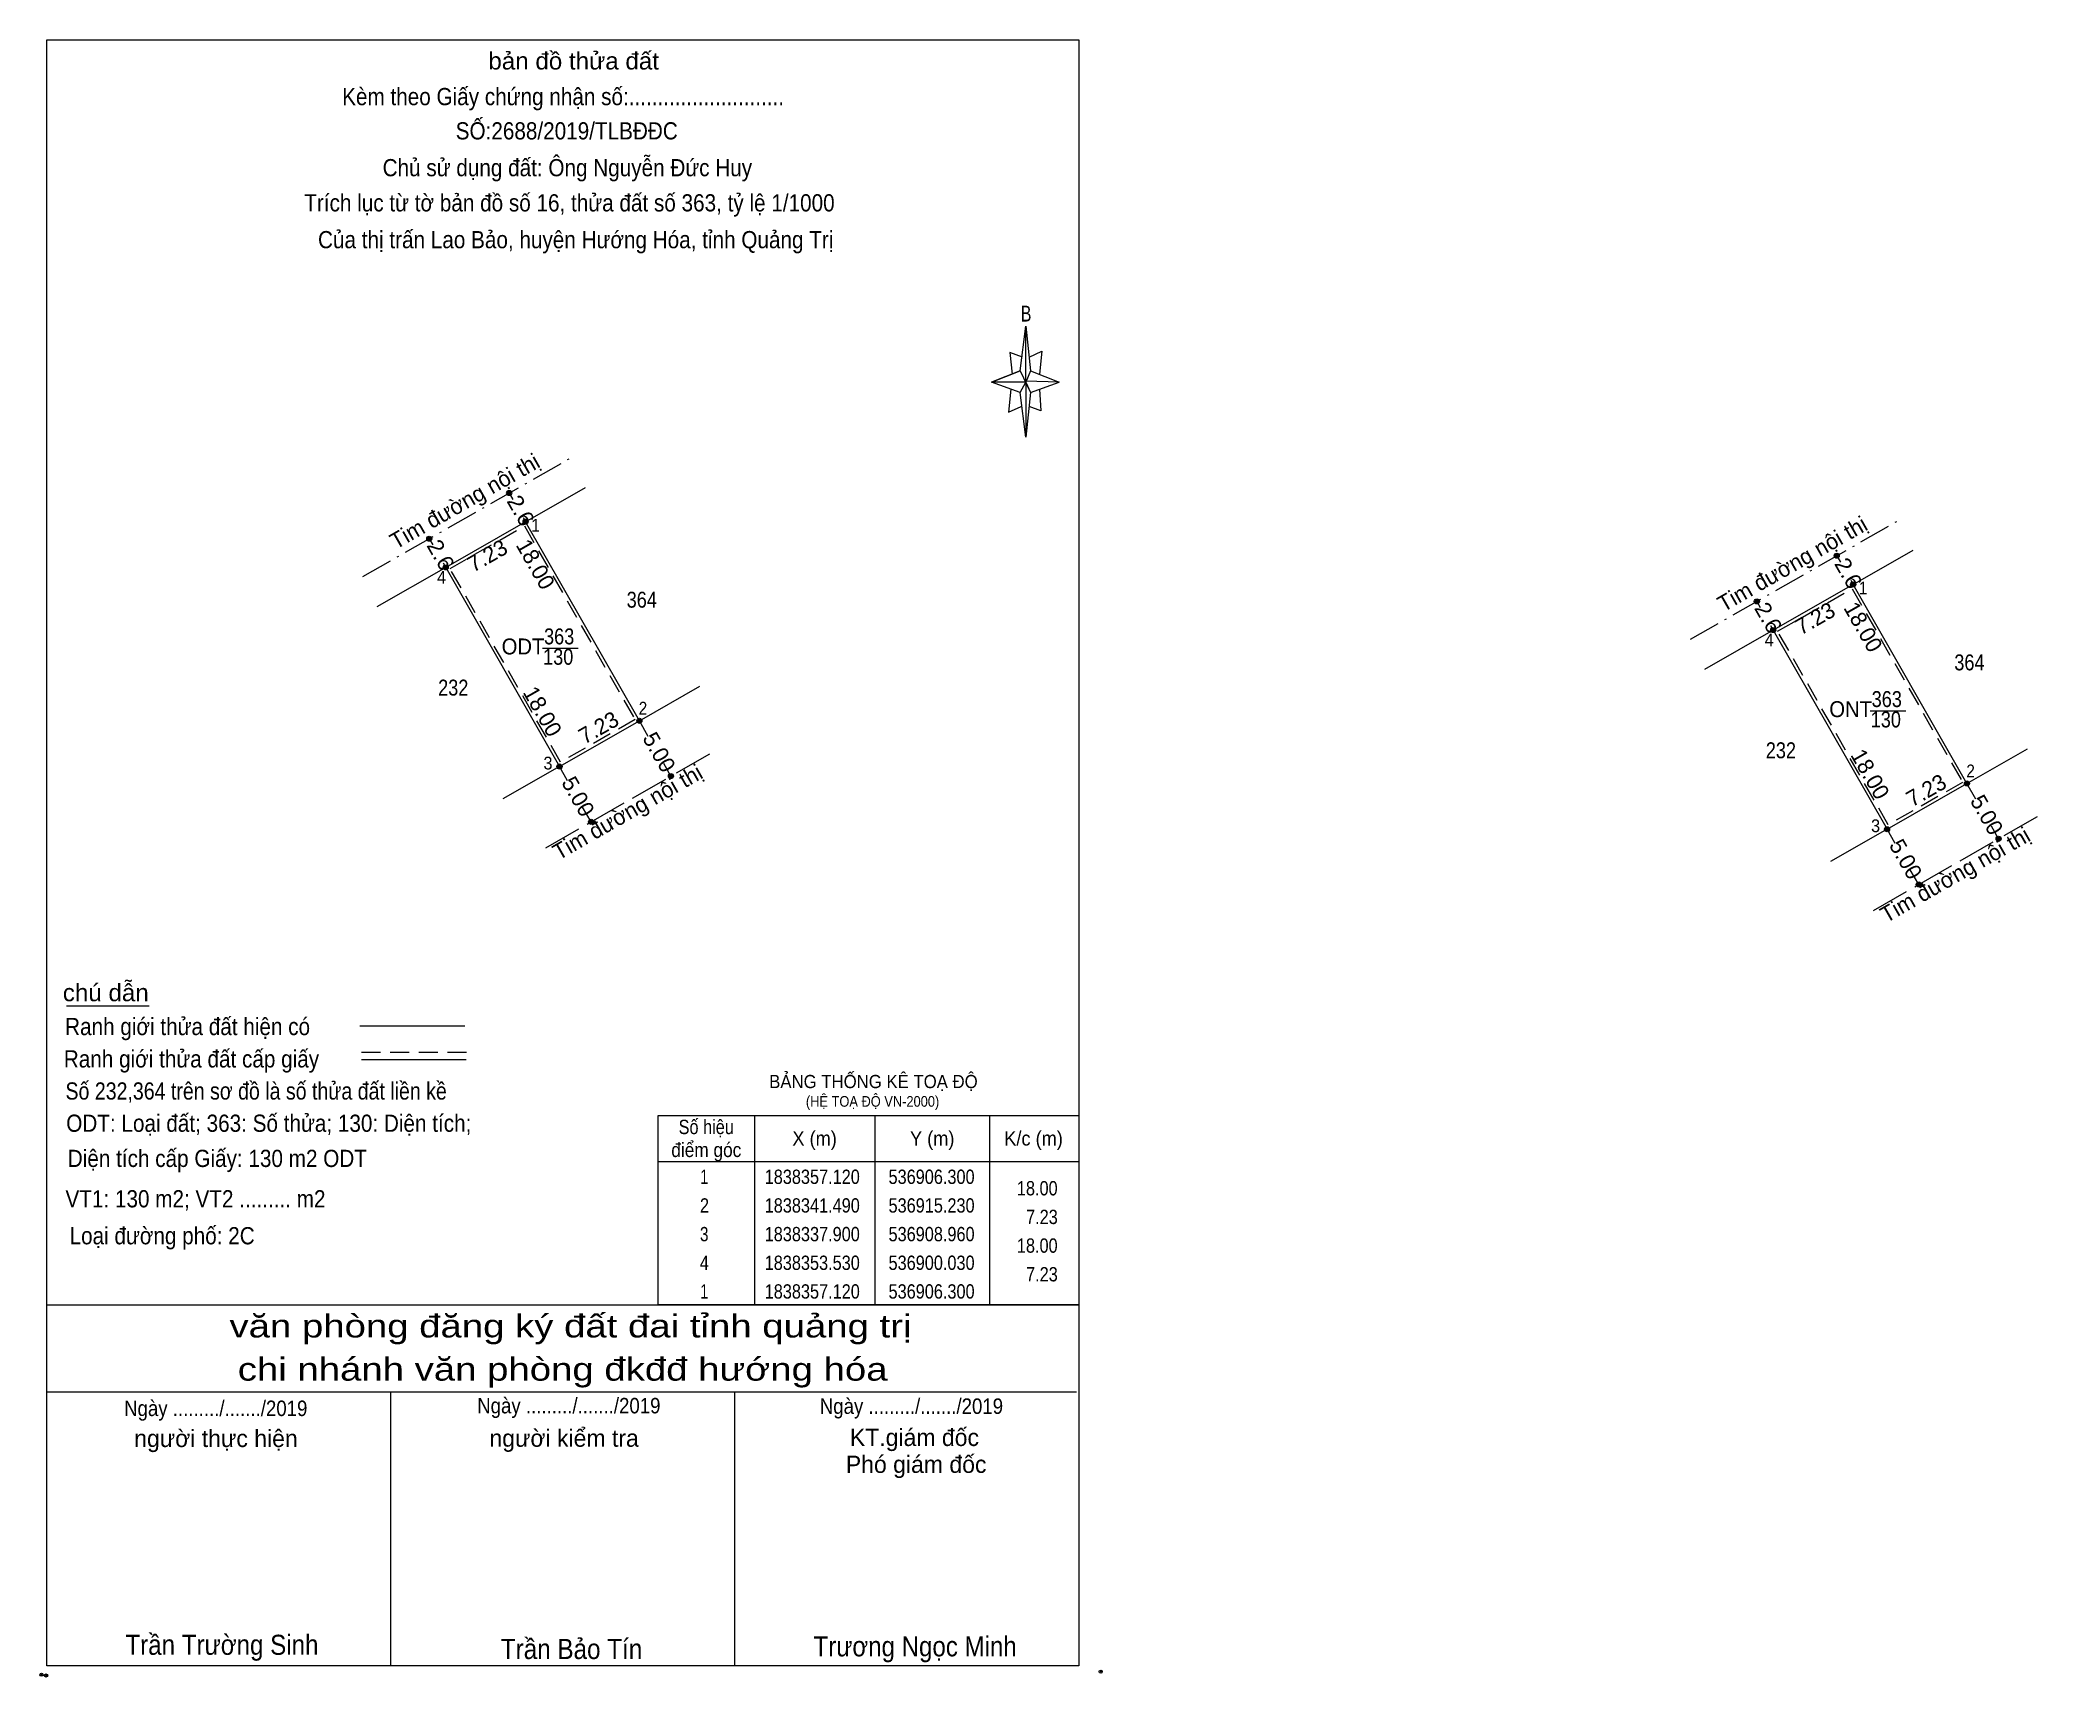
# Model space of a CAD drawing. Header units: metres. Extents: x 536764 to 536921, y 1838271 to 1838400.
import ezdxf
from ezdxf.enums import TextEntityAlignment as Align

# ---------------------------------------------------------------- set-up
doc = ezdxf.new("R2010")
doc.units = ezdxf.units.M
doc.header["$LTSCALE"] = 0.5
doc.header["$PDMODE"] = 32
doc.header["$PDSIZE"] = 0.25
for name, pattern in [('DOT_DASHED', [7.7, 5, -1.2, 0.3, -1.2]), ('LONG_DASHED', [7.5, 6, -1.5]), ('MEDIUM_DASHED', [4.5, 3, -1.5])]:
    doc.linetypes.add(name, pattern=pattern)
for name, color, linetype, lineweight in [('1', 7, 'MEDIUM_DASHED', 13), ('10', 7, 'Continuous', 13), ('17', 7, 'Continuous', 13), ('5', 7, 'Continuous', 13), ('51', 7, 'DOT_DASHED', 13), ('6', 7, 'Continuous', 13), ('63', 7, 'Continuous', 13)]:
    doc.layers.add(name, color=color, linetype=linetype, lineweight=lineweight)

msp = doc.modelspace()

# ---------------------------------------------------------------- hatches: boundary and pattern name
at = {"layer": '63'}
for points in [[(536801.01, 1838364.29, 1), (536800.61, 1838364.29, 1)], [(536802.3, 1838362.04, 1), (536801.9, 1838362.04, 1)], [(536794.74, 1838360.7, 1), (536794.34, 1838360.7, 1)], [(536905.21, 1838359.37, 1), (536904.81, 1838359.37, 1)], [(536796.03, 1838358.45, 1), (536795.63, 1838358.45, 1)], [(536906.5, 1838357.12, 1), (536906.1, 1838357.12, 1)], [(536898.94, 1838355.78, 1), (536898.54, 1838355.78, 1)], [(536900.23, 1838353.53, 1), (536899.83, 1838353.53, 1)], [(536811.23, 1838346.41, 1), (536810.83, 1838346.41, 1)], [(536804.96, 1838342.82, 1), (536804.56, 1838342.82, 1)], [(536813.71, 1838342.07, 1), (536813.31, 1838342.07, 1)], [(536915.43, 1838341.49, 1), (536915.03, 1838341.49, 1)], [(536807.44, 1838338.48, 1), (536807.04, 1838338.48, 1)], [(536909.16, 1838337.9, 1), (536908.76, 1838337.9, 1)], [(536917.91, 1838337.15, 1), (536917.51, 1838337.15, 1)], [(536911.64, 1838333.56, 1), (536911.24, 1838333.56, 1)]]:
    msp.add_hatch(color=256, dxfattribs=at).paths.add_polyline_path(points)

# ---------------------------------------------------------------- linework, layer by layer
at = {"layer": '1'}
for points in [[(536802.01, 1838361.7), (536810.69, 1838346.5), (536804.85, 1838343.16), (536796.17, 1838358.36)], [(536906.21, 1838356.78), (536914.89, 1838341.58), (536909.05, 1838338.24), (536900.37, 1838353.44)]]:
    msp.add_lwpolyline(points, close=True, dxfattribs=at)
at = {"layer": '10'}
for p, q in [((536800.81, 1838364.29), (536801.11, 1838363.77)), ((536802.1, 1838362.04), (536806.81, 1838364.73)), ((536801.91, 1838362.36), (536802.1, 1838362.04)), ((536794.54, 1838360.7), (536794.81, 1838360.23)), ((536795.62, 1838358.81), (536795.83, 1838358.45)), ((536905.01, 1838359.37), (536905.31, 1838358.85)), ((536906.3, 1838357.12), (536911.01, 1838359.81)), ((536795.83, 1838358.45), (536790.42, 1838355.36)), ((536906.11, 1838357.44), (536906.3, 1838357.12)), ((536898.74, 1838355.78), (536899.01, 1838355.31)), ((536900.03, 1838353.53), (536894.62, 1838350.44)), ((536899.82, 1838353.89), (536900.03, 1838353.53)), ((536811.03, 1838346.41), (536815.77, 1838349.12)), ((536811.73, 1838345.18), (536811.03, 1838346.41)), ((536813.51, 1838342.07), (536812.95, 1838343.05)), ((536915.23, 1838341.49), (536919.97, 1838344.2)), ((536804.76, 1838342.82), (536800.31, 1838340.28)), ((536805.4, 1838341.7), (536804.76, 1838342.82)), ((536915.93, 1838340.26), (536915.23, 1838341.49)), ((536807.24, 1838338.48), (536806.58, 1838339.64)), ((536908.96, 1838337.9), (536904.51, 1838335.36)), ((536909.6, 1838336.78), (536908.96, 1838337.9)), ((536917.71, 1838337.15), (536917.15, 1838338.13)), ((536911.44, 1838333.56), (536910.78, 1838334.72))]:
    msp.add_line(p, q, dxfattribs=at)
at = {"layer": '10', "linetype": 'LONG_DASHED'}
for p, q in [((536816.53, 1838343.8), (536813.51, 1838342.07)), ((536807.24, 1838338.48), (536813.51, 1838342.07)), ((536803.69, 1838336.44), (536807.24, 1838338.48)), ((536920.73, 1838338.88), (536917.71, 1838337.15)), ((536911.44, 1838333.56), (536917.71, 1838337.15)), ((536907.89, 1838331.52), (536911.44, 1838333.56))]:
    msp.add_line(p, q, dxfattribs=at)
at = {"layer": '17'}
msp.add_line((536766.06, 1838324.04), (536772.57, 1838324.04), dxfattribs=at)
at = {"layer": '5'}
for p, q in [((536840.91, 1838373.88), (536841.36, 1838377.39)), ((536840.91, 1838372.17), (536838.66, 1838372.98)), ((536841.72, 1838373.88), (536843.97, 1838372.98)), ((536841.72, 1838372.17), (536841.36, 1838368.66)), ((536842.44, 1838372.44), (536842.53, 1838370.73)), ((536842.53, 1838370.73), (536841.63, 1838371.09)), ((536764.53, 1838300.58), (536845.53, 1838300.58)), ((536764.53, 1838293.74), (536845.35, 1838293.74)), ((536764.53, 1838293.74), (536845.35, 1838293.74)), ((536764.53, 1838293.74), (536845.35, 1838293.74)), ((536791.53, 1838272.23), (536791.53, 1838293.74)), ((536818.53, 1838272.23), (536818.53, 1838293.74))]:
    msp.add_line(p, q, dxfattribs=at)
for points in [[(536764.53, 1838399.85), (536845.53, 1838399.85), (536845.53, 1838272.23), (536764.53, 1838272.23)], [(536841.36, 1838377.39), (536841.72, 1838373.88), (536841.36, 1838372.98)], [(536841.36, 1838372.98), (536838.66, 1838372.98), (536840.91, 1838373.88), (536841.72, 1838372.17), (536843.97, 1838372.98), (536841.36, 1838373.07)], [(536841.36, 1838372.98), (536841.36, 1838368.66), (536840.91, 1838372.17)]]:
    msp.add_lwpolyline(points, close=True, dxfattribs=at)
for points in [[(536841.09, 1838374.96), (536840.1, 1838375.32), (536840.28, 1838373.61)], [(536841.63, 1838374.96), (536842.62, 1838375.41), (536842.44, 1838373.61)], [(536841.36, 1838372.98), (536840.91, 1838373.88), (536838.66, 1838372.98)], [(536841.36, 1838372.98), (536841.72, 1838372.17), (536843.97, 1838372.98)], [(536840.19, 1838372.44), (536840.01, 1838370.64), (536841, 1838371.09)], [(536845.53, 1838272.23), (536764.53, 1838272.23), (536764.53, 1838293.74)]]:
    msp.add_lwpolyline(points, dxfattribs=at)
for p in [(536764.11, 1838271.54), (536764.47, 1838271.48)]:
    msp.add_point(p, dxfattribs=at)
at = {"layer": '51'}
for p, q in [((536789.34, 1838357.73), (536805.56, 1838367)), ((536893.54, 1838352.81), (536909.76, 1838362.08))]:
    msp.add_line(p, q, dxfattribs=at)
at = {"layer": '6'}
for p, q in [((536789.1, 1838322.47), (536797.32, 1838322.47)), ((536789.22, 1838319.83), (536797.45, 1838319.83))]:
    msp.add_line(p, q, dxfattribs=at)
at = {"layer": '6', "linetype": 'MEDIUM_DASHED'}
msp.add_line((536789.22, 1838320.39), (536797.5, 1838320.39), dxfattribs=at)
at = {"layer": '6'}
msp.add_point((536847.24, 1838271.78), dxfattribs=at)
at = {"layer": '63'}
for p, q in [((536803.44, 1838352.12), (536806.22, 1838352.12)), ((536907.64, 1838347.2), (536910.42, 1838347.2)), ((536820.06, 1838315.43), (536820.06, 1838300.58)), ((536829.51, 1838315.43), (536829.51, 1838300.58)), ((536838.51, 1838315.43), (536838.51, 1838300.58)), ((536812.5, 1838311.83), (536845.53, 1838311.83))]:
    msp.add_line(p, q, dxfattribs=at)
for points in [[(536802.1, 1838362.04), (536795.83, 1838358.45), (536804.76, 1838342.82), (536811.03, 1838346.41)], [(536906.3, 1838357.12), (536900.03, 1838353.53), (536908.96, 1838337.9), (536915.23, 1838341.49)], [(536812.5, 1838315.43), (536845.53, 1838315.43), (536845.53, 1838300.58), (536812.5, 1838300.58)]]:
    msp.add_lwpolyline(points, close=True, dxfattribs=at)
for centre in [(536800.81, 1838364.29), (536802.1, 1838362.04), (536794.54, 1838360.7), (536905.01, 1838359.37), (536795.83, 1838358.45), (536906.3, 1838357.12), (536898.74, 1838355.78), (536900.03, 1838353.53), (536811.03, 1838346.41), (536804.76, 1838342.82), (536813.51, 1838342.07), (536915.23, 1838341.49), (536807.24, 1838338.48), (536908.96, 1838337.9), (536917.71, 1838337.15), (536911.44, 1838333.56)]:
    msp.add_circle(centre, 0.2, dxfattribs=at)

# ---------------------------------------------------------------- texts
at = {"layer": '1'}
for s, width, p in [('364', 0.85, (536811.22, 1838355.29)), ('ODT', 0.95, (536801.9, 1838351.62)), ('363', 0.85, (536804.735, 1838352.41)), ('130', 0.85, (536804.66, 1838350.81)), ('364', 0.85, (536915.42, 1838350.37)), ('232', 0.85, (536796.425, 1838348.39)), ('ONT', 0.95, (536906.1, 1838346.7)), ('363', 0.85, (536908.935, 1838347.49)), ('130', 0.85, (536908.86, 1838345.89)), ('232', 0.85, (536900.625, 1838343.47))]:
    msp.add_text(s, height=1.25, dxfattribs=dict(at, width=width)).set_placement(p, align=Align.CENTER)
for s, height, width, p in [('BẢNG THỐNG KÊ TOẠ ĐỘ ', 1.035, 0.95, (536821.22, 1838317.58)), ('(HỆ TOẠ ĐỘ VN-2000)', 0.837, 0.9, (536824.1, 1838316.12))]:
    msp.add_text(s, height=height, dxfattribs=dict(at, width=width)).set_placement(p)
at = {"layer": '5'}
for s, height, width, p in [('bản đồ thửa đất', 1.35, 1.05, (536805.875, 1838397.53)), ('Kèm theo Giấy chứng nhận số:...........................', 1.35, 0.9, (536805.045, 1838394.73)), ('SỐ:2688/2019/TLBĐĐC', 1.35, 0.9, (536805.33, 1838392.04)), ('Chủ sử dụng đất: Ông Nguyễn Đức Huy', 1.35, 0.9, (536805.38, 1838389.15)), ('Trích lục từ tờ bản đồ số 16, thửa đất số 363, tỷ lệ 1/1000 ', 1.35, 0.9, (536805.77, 1838386.39)), ('Của thị trấn Lao Bảo, huyện Hướng Hóa, tỉnh Quảng Trị', 1.35, 0.9, (536806.035, 1838383.5)), ('B', 1.24, 0.75, (536841.385, 1838377.75)), ('văn phòng đăng ký đất đai tỉnh quảng trị', 1.8, 1.25, (536805.625, 1838298.01)), ('chi nhánh văn phòng đkđđ hướng hóa', 1.8, 1.25, (536805.01, 1838294.62)), ('Ngày ........./......./2019', 1.215, 0.9, (536777.785, 1838291.84)), ('Ngày ........./......./2019', 1.215, 0.9, (536805.495, 1838292.05)), ('Ngày ........./......./2019', 1.215, 0.9, (536832.385, 1838292.01)), ('Trần Trường Sinh', 1.575, 0.9, (536778.27, 1838273.1)), ('Trần Bảo Tín', 1.58, 0.9, (536805.71, 1838272.77)), ('Trương Ngọc Minh', 1.57, 0.9, (536832.675, 1838272.98))]:
    msp.add_text(s, height=height, dxfattribs=dict(at, width=width)).set_placement(p, align=Align.CENTER)
for s, p in [('người thực hiện', (536777.8, 1838289.41)), ('người kiểm tra', (536805.125, 1838289.43)), ('KT.giám đốc', (536832.62, 1838289.49)), ('Phó giám đốc', (536832.755, 1838287.38))]:
    msp.add_text(s, height=1.35, dxfattribs=at).set_placement(p, align=Align.CENTER)
at = {"layer": '6'}
for s, width, p in [('chú dẫn', 1.05, (536765.78, 1838324.4)), ('Ranh giới thửa đất hiện có ', 0.9, (536765.96, 1838321.74)), ('Ranh giới thửa đất cấp giấy', 0.9, (536765.86, 1838319.2)), ('Số 232,364 trên sơ đồ là số thửa đất liền kề', 0.85, (536765.99, 1838316.68)), ('ODT: Loại đất; 363: Số thửa; 130: Diện tích;', 0.9, (536766.05, 1838314.15)), ('Diện tích cấp Giấy: 130 m2 ODT', 0.9, (536766.17, 1838311.39)), ('VT1: 130 m2; VT2 ......... m2', 0.9, (536765.99, 1838308.22)), ('Loại đường phố: 2C', 0.9, (536766.31, 1838305.32))]:
    msp.add_text(s, height=1.35, dxfattribs=dict(at, width=width)).set_placement(p)
at = {"layer": '63'}
for s, rotation, p in [('Tim đường nội thị', 29.794, (536797.6345, 1838363.1059)), ('Tim đường nội thị', 29.794, (536901.8345, 1838358.1859)), ('7.23', 29.794, (536799.4095, 1838358.8285)), ('18.00', 299.741, (536802.3398, 1838358.39)), ('7.23', 29.794, (536903.6095, 1838353.9085)), ('18.00', 299.741, (536906.5398, 1838353.47)), ('18.00', 299.741, (536802.8898, 1838346.84)), ('7.23', 29.794, (536808.1395, 1838345.3385)), ('5.00', 299.745, (536812.0442, 1838343.6401)), ('Tim đường nội thị', 29.794, (536810.4145, 1838338.7059)), ('18.00', 299.741, (536907.0898, 1838341.92)), ('5.00', 299.745, (536805.6842, 1838340.1601)), ('7.23', 29.794, (536912.3395, 1838340.4185)), ('5.00', 299.745, (536916.2442, 1838338.7201)), ('Tim đường nội thị', 29.794, (536914.6095, 1838333.783)), ('5.00', 299.745, (536909.8842, 1838335.2401))]:
    msp.add_text(s, height=1.25, rotation=rotation, dxfattribs=at).set_placement(p, align=Align.CENTER)
at = {"layer": '63', "width": 1.05}
for p in [(536801.1832, 1838362.6059), (536794.9032, 1838359.1159), (536905.3832, 1838357.6859), (536899.1032, 1838354.1959)]:
    msp.add_text('2.6', height=1.25, rotation=299.827, dxfattribs=at).set_placement(p, align=Align.CENTER)
at = {"layer": '63'}
for s, height, width, p in [(' 1', 1, 0.9, (536803.22, 1838361.26)), (' 4', 1, 0.95, (536795.86, 1838357.18)), (' 1', 1, 0.9, (536907.42, 1838356.34)), (' 4', 1, 0.95, (536900.06, 1838352.26)), (' 2', 1, 0.9, (536811.65, 1838346.9)), (' 3', 1, 0.95, (536804.21, 1838342.59)), (' 2', 1, 0.9, (536915.85, 1838341.98)), (' 3', 1, 0.95, (536908.41, 1838337.67)), ('18.00', 1.125, 0.85, (536843.86, 1838309.16)), ('7.23', 1.125, 0.85, (536843.87, 1838306.91)), ('18.00', 1.125, 0.85, (536843.86, 1838304.66)), ('7.23', 1.125, 0.85, (536843.87, 1838302.41))]:
    msp.add_text(s, height=height, dxfattribs=dict(at, width=width)).set_placement(p, align=Align.RIGHT)
for s, width, p in [('Số hiệu', 0.85, (536816.28, 1838313.97)), ('điểm góc', 0.9, (536816.285, 1838312.17)), ('X (m)', 0.95, (536824.785, 1838313.07)), ('Y (m)', 0.95, (536834.015, 1838313.07)), ('K/c (m)', 0.95, (536841.97, 1838313.07)), (' 1', 0.75, (536815.965, 1838310.06)), ('1838357.120', 0.85, (536824.6, 1838310.06)), ('536906.300', 0.85, (536833.965, 1838310.06)), (' 2', 0.85, (536815.965, 1838307.81)), ('1838341.490', 0.85, (536824.6, 1838307.81)), ('536915.230', 0.85, (536833.965, 1838307.81)), (' 3', 0.8, (536815.955, 1838305.56)), ('1838337.900', 0.85, (536824.6, 1838305.56)), ('536908.960', 0.85, (536833.965, 1838305.56)), (' 4', 0.85, (536815.955, 1838303.31)), ('1838353.530', 0.85, (536824.6, 1838303.31)), ('536900.030', 0.85, (536833.965, 1838303.31)), (' 1', 0.75, (536815.965, 1838301.06)), ('1838357.120', 0.85, (536824.6, 1838301.06)), ('536906.300', 0.85, (536833.965, 1838301.06))]:
    msp.add_text(s, height=1.125, dxfattribs=dict(at, width=width)).set_placement(p, align=Align.CENTER)

doc.saveas('drawing.dxf')
